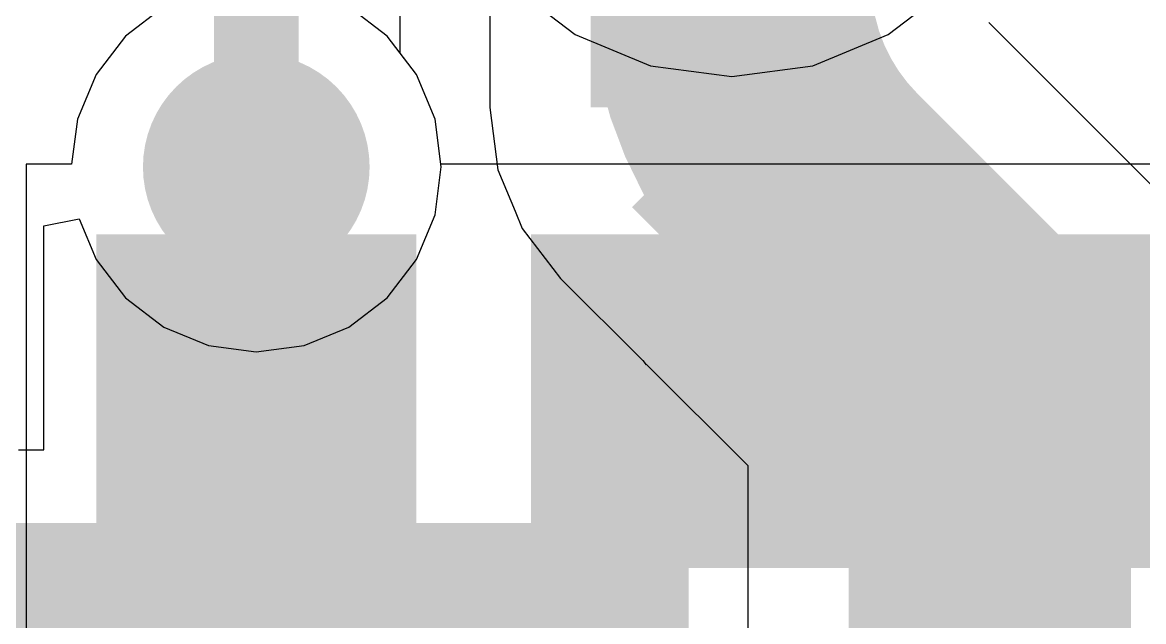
# Model space of a CAD drawing. Extents: x 56.2 to 141.8, y 48 to 96.4.
# Drawn here: x 126.976 to 130.949, y 65.462 to 67.586 of the extents above; entities that cross this region are included whole.
import ezdxf

# ---------------------------------------------------------------- set-up
doc = ezdxf.new("R2010")
doc.units = 0
doc.header["$MEASUREMENT"] = 0
for name, color, linetype in [('BOTTOMLAYER', 5, 'CONTINUOUS'), ('BOTTOMSOLDER', 6, 'CONTINUOUS'), ('MECHANICAL15', 56, 'CONTINUOUS'), ('MULTILAYER', 9, 'CONTINUOUS'), ('TOPLAYER', 1, 'CONTINUOUS'), ('TOPPASTE', 8, 'CONTINUOUS'), ('TOPSOLDER', 216, 'CONTINUOUS')]:
    doc.layers.add(name, color=color, linetype=linetype)

msp = doc.modelspace()

# ---------------------------------------------------------------- linework, layer by layer
at = {"layer": 'BOTTOMLAYER'}
for p, q in [((128.314592, 67.476756), (128.314592, 67.790802)), ((128.631866, 67.657175), (128.631866, 67.2846)), ((131.009827, 66.976427), (130.400201, 67.586052)), ((128.372568, 67.401201), (128.314592, 67.476756)), ((128.438064, 67.243081), (128.372568, 67.401201)), ((128.631866, 67.2846), (128.661079, 67.062706)), ((128.460403, 67.073396), (128.438064, 67.243081)), ((128.438064, 66.903712), (128.460403, 67.073396)), ((128.661079, 67.062706), (128.721642, 66.916496)), ((128.372568, 66.745592), (128.438064, 66.903712)), ((128.721642, 66.916496), (128.746728, 66.855932)), ((127.052598, 66.865343), (127.177157, 66.89012)), ((127.052598, 66.071199), (127.052598, 66.865343)), ((127.177157, 66.89012), (127.237025, 66.745592)), ((128.746728, 66.855932), (128.882973, 66.678373)), ((127.237025, 66.745592), (127.341213, 66.609813)), ((128.268379, 66.609813), (128.372568, 66.745592)), ((128.882973, 66.678373), (129.174146, 66.3872)), ((127.341213, 66.609813), (127.476992, 66.505625)), ((128.132601, 66.505625), (128.268379, 66.609813)), ((127.476992, 66.505625), (127.635112, 66.440129)), ((127.974481, 66.440129), (128.132601, 66.505625)), ((127.635112, 66.440129), (127.804796, 66.417789)), ((127.804796, 66.417789), (127.974481, 66.440129)), ((129.174146, 66.3872), (129.186409, 66.372257)), ((129.186409, 66.372257), (129.187748, 66.373596)), ((129.187748, 66.373596), (129.187758, 66.373588)), ((129.187758, 66.373588), (129.546266, 66.01508)), ((126.962604, 66.071199), (127.052598, 66.071199)), ((129.546266, 66.01508), (129.546266, 62.350734))]:
    msp.add_line(p, q, dxfattribs=at)
for points, const_width in [([(129.4892, 67.2846), (129.4892, 68.5038)], 1.000001), ([(127.804796, 67.073396), (127.804796, 68.4784)], 0.299999), ([(129.4892, 67.2846), (130.4036, 66.3702)], 1.000001), ([(130.4036, 61.4934), (130.4036, 66.3702)], 1.000001)]:
    msp.add_lwpolyline(points, dxfattribs=dict(at, const_width=const_width))
for points, const_width in [([(129.793975, 66.979823, -0.370864), (129.690442, 68.355474)], 1.000001), ([(129.793975, 66.979823, -0.370864), (129.690442, 68.355474)], 1.000001), ([(129.793975, 66.979823, -0.370864), (129.690442, 68.355474)], 1.000001), ([(129.793975, 66.979823, -0.370864), (129.690442, 68.355474)], 1.000001), ([(129.793975, 66.979823, -0.370864), (129.690442, 68.355474)], 1.000001), ([(129.793975, 66.979823, -0.370864), (129.690442, 68.355474)], 1.000001), ([(129.793975, 66.979823, -0.370864), (129.690442, 68.355474)], 1.000001), ([(129.793975, 66.979823, -0.370864), (129.690442, 68.355474)], 1.000001), ([(129.793975, 66.979823, -0.370864), (129.690442, 68.355474)], 1.000001), ([(129.793975, 66.979823, -0.370864), (129.690442, 68.355474)], 1.000001), ([(129.793975, 66.979823, -0.370864), (129.690442, 68.355474)], 1.000001), ([(129.793975, 66.979823, -0.370864), (129.690442, 68.355474)], 1.000001), ([(129.793975, 66.979823, -0.370864), (129.690442, 68.355474)], 1.000001), ([(129.793975, 66.979823, -0.370864), (129.690442, 68.355474)], 1.000001), ([(127.804796, 67.435527, -0.198912), (127.698731, 67.179462)], 0.299999), ([(127.804796, 67.435527, -0.198912), (127.698731, 67.179462)], 0.299999), ([(127.804796, 67.435527, -0.198912), (127.698731, 67.179462)], 0.299999), ([(127.804796, 67.435527, -0.198912), (127.698731, 67.179462)], 0.299999), ([(127.804796, 67.435527, -0.198912), (127.698731, 67.179462)], 0.299999), ([(127.804796, 67.435527, -0.198912), (127.698731, 67.179462)], 0.299999), ([(127.804796, 67.435527, -0.198912), (127.698731, 67.179462)], 0.299999), ([(127.804796, 67.435527, -0.198912), (127.698731, 67.179462)], 0.299999), ([(127.804796, 67.435527, -0.198912), (127.698731, 67.179462)], 0.299999), ([(127.804796, 67.435527, -0.198912), (127.698731, 67.179462)], 0.299999), ([(127.804796, 67.435527, -0.198912), (127.698731, 67.179462)], 0.299999), ([(127.804796, 67.435527, -0.198912), (127.698731, 67.179462)], 0.299999), ([(127.804796, 67.435527, -0.198912), (127.698731, 67.179462)], 0.299999), ([(127.804796, 67.435527, -0.198912), (127.698731, 67.179462)], 0.299999), ([(127.910862, 67.179462, -0.198912), (127.804796, 67.435527)], 0.299999), ([(127.910862, 67.179462, -0.198912), (127.804796, 67.435527)], 0.299999), ([(127.910862, 67.179462, -0.198912), (127.804796, 67.435527)], 0.299999), ([(127.910862, 67.179462, -0.198912), (127.804796, 67.435527)], 0.299999), ([(127.910862, 67.179462, -0.198912), (127.804796, 67.435527)], 0.299999), ([(127.910862, 67.179462, -0.198912), (127.804796, 67.435527)], 0.299999), ([(127.910862, 67.179462, -0.198912), (127.804796, 67.435527)], 0.299999), ([(127.910862, 67.179462, -0.198912), (127.804796, 67.435527)], 0.299999), ([(127.910862, 67.179462, -0.198912), (127.804796, 67.435527)], 0.299999), ([(127.910862, 67.179462, -0.198912), (127.804796, 67.435527)], 0.299999), ([(127.910862, 67.179462, -0.198912), (127.804796, 67.435527)], 0.299999), ([(127.910862, 67.179462, -0.198912), (127.804796, 67.435527)], 0.299999), ([(127.910862, 67.179462, -0.198912), (127.804796, 67.435527)], 0.299999), ([(127.910862, 67.179462, -0.198912), (127.804796, 67.435527)], 0.299999)]:
    msp.add_lwpolyline(points, format="xyb", dxfattribs=dict(at, const_width=const_width))
for points, const_width in [([(127.729798, 67.435527, 1), (127.879795, 67.435527, 1)], 0.15), ([(127.729798, 67.435527, 1), (127.879795, 67.435527, 1)], 0.15), ([(127.729798, 67.435527, 1), (127.879795, 67.435527, 1)], 0.15), ([(127.729798, 67.435527, 1), (127.879795, 67.435527, 1)], 0.15), ([(127.729798, 67.435527, 1), (127.879795, 67.435527, 1)], 0.15), ([(127.729798, 67.435527, 1), (127.879795, 67.435527, 1)], 0.15), ([(127.729798, 67.435527, 1), (127.879795, 67.435527, 1)], 0.15), ([(127.729798, 67.435527, 1), (127.879795, 67.435527, 1)], 0.15), ([(127.729798, 67.435527, 1), (127.879795, 67.435527, 1)], 0.15), ([(127.729798, 67.435527, 1), (127.879795, 67.435527, 1)], 0.15), ([(127.729798, 67.435527, 1), (127.879795, 67.435527, 1)], 0.15), ([(127.729798, 67.435527, 1), (127.879795, 67.435527, 1)], 0.15), ([(127.729798, 67.435527, 1), (127.879795, 67.435527, 1)], 0.15), ([(127.729798, 67.435527, 1), (127.879795, 67.435527, 1)], 0.15), ([(127.729798, 67.435527, 1), (127.879795, 67.435527, 1)], 0.15), ([(127.729798, 67.435527, 1), (127.879795, 67.435527, 1)], 0.15), ([(127.729798, 67.435527, 1), (127.879795, 67.435527, 1)], 0.15), ([(127.729798, 67.435527, 1), (127.879795, 67.435527, 1)], 0.15), ([(127.729798, 67.435527, 1), (127.879795, 67.435527, 1)], 0.15), ([(127.729798, 67.435527, 1), (127.879795, 67.435527, 1)], 0.15), ([(127.729798, 67.435527, 1), (127.879795, 67.435527, 1)], 0.15), ([(127.729798, 67.435527, 1), (127.879795, 67.435527, 1)], 0.15), ([(127.729798, 67.435527, 1), (127.879795, 67.435527, 1)], 0.15), ([(127.729798, 67.435527, 1), (127.879795, 67.435527, 1)], 0.15), ([(127.729798, 67.435527, 1), (127.879795, 67.435527, 1)], 0.15), ([(127.729798, 67.435527, 1), (127.879795, 67.435527, 1)], 0.15), ([(127.729798, 67.435527, 1), (127.879795, 67.435527, 1)], 0.15), ([(127.729798, 67.435527, 1), (127.879795, 67.435527, 1)], 0.15), ([(129.543975, 66.979823, 1), (130.043974, 66.979823, 1)], 0.499999), ([(129.543975, 66.979823, 1), (130.043974, 66.979823, 1)], 0.499999), ([(129.543975, 66.979823, 1), (130.043974, 66.979823, 1)], 0.499999), ([(129.543975, 66.979823, 1), (130.043974, 66.979823, 1)], 0.499999), ([(129.543975, 66.979823, 1), (130.043974, 66.979823, 1)], 0.499999), ([(129.543975, 66.979823, 1), (130.043974, 66.979823, 1)], 0.499999), ([(129.543975, 66.979823, 1), (130.043974, 66.979823, 1)], 0.499999), ([(129.543975, 66.979823, 1), (130.043974, 66.979823, 1)], 0.499999), ([(129.543975, 66.979823, 1), (130.043974, 66.979823, 1)], 0.499999), ([(129.543975, 66.979823, 1), (130.043974, 66.979823, 1)], 0.499999), ([(129.543975, 66.979823, 1), (130.043974, 66.979823, 1)], 0.499999), ([(129.543975, 66.979823, 1), (130.043974, 66.979823, 1)], 0.499999), ([(129.543975, 66.979823, 1), (130.043974, 66.979823, 1)], 0.499999), ([(129.543975, 66.979823, 1), (130.043974, 66.979823, 1)], 0.499999), ([(127.654797, 67.073396, 1), (127.954796, 67.073396, 1)], 0.299999), ([(127.623733, 67.179462, 1), (127.77373, 67.179462, 1)], 0.15), ([(127.623733, 67.179462, 1), (127.77373, 67.179462, 1)], 0.15), ([(127.623733, 67.179462, 1), (127.77373, 67.179462, 1)], 0.15), ([(127.623733, 67.179462, 1), (127.77373, 67.179462, 1)], 0.15), ([(127.623733, 67.179462, 1), (127.77373, 67.179462, 1)], 0.15), ([(127.623733, 67.179462, 1), (127.77373, 67.179462, 1)], 0.15), ([(127.623733, 67.179462, 1), (127.77373, 67.179462, 1)], 0.15), ([(127.623733, 67.179462, 1), (127.77373, 67.179462, 1)], 0.15), ([(127.623733, 67.179462, 1), (127.77373, 67.179462, 1)], 0.15), ([(127.623733, 67.179462, 1), (127.77373, 67.179462, 1)], 0.15), ([(127.623733, 67.179462, 1), (127.77373, 67.179462, 1)], 0.15), ([(127.623733, 67.179462, 1), (127.77373, 67.179462, 1)], 0.15), ([(127.623733, 67.179462, 1), (127.77373, 67.179462, 1)], 0.15), ([(127.623733, 67.179462, 1), (127.77373, 67.179462, 1)], 0.15), ([(127.835863, 67.179462, 1), (127.98586, 67.179462, 1)], 0.15), ([(127.835863, 67.179462, 1), (127.98586, 67.179462, 1)], 0.15), ([(127.835863, 67.179462, 1), (127.98586, 67.179462, 1)], 0.15), ([(127.835863, 67.179462, 1), (127.98586, 67.179462, 1)], 0.15), ([(127.835863, 67.179462, 1), (127.98586, 67.179462, 1)], 0.15), ([(127.835863, 67.179462, 1), (127.98586, 67.179462, 1)], 0.15), ([(127.835863, 67.179462, 1), (127.98586, 67.179462, 1)], 0.15), ([(127.835863, 67.179462, 1), (127.98586, 67.179462, 1)], 0.15), ([(127.835863, 67.179462, 1), (127.98586, 67.179462, 1)], 0.15), ([(127.835863, 67.179462, 1), (127.98586, 67.179462, 1)], 0.15), ([(127.835863, 67.179462, 1), (127.98586, 67.179462, 1)], 0.15), ([(127.835863, 67.179462, 1), (127.98586, 67.179462, 1)], 0.15), ([(127.835863, 67.179462, 1), (127.98586, 67.179462, 1)], 0.15), ([(127.835863, 67.179462, 1), (127.98586, 67.179462, 1)], 0.15)]:
    msp.add_lwpolyline(points, format="xyb", close=True, dxfattribs=dict(at, const_width=const_width))
msp.add_solid([(125.1966, 63.7286), (129.3368, 63.7286), (125.1966, 65.8114), (129.3368, 65.8114)], dxfattribs=at)
at = {"layer": 'BOTTOMSOLDER', "const_width": 0.401599}
msp.add_lwpolyline([(127.603997, 67.073396, 1), (128.005596, 67.073396, 1)], format="xyb", close=True, dxfattribs=at)
at = {"layer": 'MECHANICAL15', "const_width": 0.2032}
for points in [[(129.424402, 65.743201), (129.424402, 66.743199)], [(128.924403, 66.2432), (129.924404, 66.2432)]]:
    msp.add_lwpolyline(points, dxfattribs=at)
at = {"layer": 'MULTILAYER', "const_width": 0.299999}
msp.add_lwpolyline([(127.654797, 67.073396, 1), (127.954796, 67.073396, 1)], format="xyb", close=True, dxfattribs=at)
at = {"layer": 'TOPLAYER'}
for p, q in [((128.704673, 67.719273), (128.934454, 67.542954)), ((130.043946, 67.542954), (130.273727, 67.719273)), ((127.476992, 67.641168), (127.341213, 67.536979)), ((128.268379, 67.536979), (128.132601, 67.641168)), ((127.341213, 67.536979), (127.237025, 67.401201)), ((128.372568, 67.401201), (128.268379, 67.536979)), ((128.934454, 67.542954), (129.202043, 67.432116)), ((129.776357, 67.432116), (130.043946, 67.542954)), ((129.202043, 67.432116), (129.4892, 67.39431)), ((129.4892, 67.39431), (129.776357, 67.432116)), ((127.237025, 67.401201), (127.171529, 67.243081)), ((128.438064, 67.243081), (128.372568, 67.401201)), ((127.171529, 67.243081), (127.15048, 67.083198)), ((128.459113, 67.083198), (128.438064, 67.243081)), ((127.15048, 67.083198), (126.989797, 67.083198)), ((126.989797, 67.083198), (126.989797, 65.403202)), ((131.769399, 67.083198), (128.459113, 67.083198))]:
    msp.add_line(p, q, dxfattribs=at)
for points, const_width in [([(127.654797, 67.073396, 1), (127.954796, 67.073396, 1)], 0.299999), ([(127.729798, 67.028677, 1), (127.879795, 67.028677, 1)], 0.15), ([(127.729798, 67.028677, 1), (127.879795, 67.028677, 1)], 0.15), ([(127.729798, 67.028677, 1), (127.879795, 67.028677, 1)], 0.15), ([(127.729798, 67.028677, 1), (127.879795, 67.028677, 1)], 0.15), ([(127.729798, 67.028677, 1), (127.879795, 67.028677, 1)], 0.15), ([(127.729798, 67.028677, 1), (127.879795, 67.028677, 1)], 0.15), ([(127.729798, 67.028677, 1), (127.879795, 67.028677, 1)], 0.15), ([(127.729798, 67.028677, 1), (127.879795, 67.028677, 1)], 0.15), ([(127.729798, 67.028677, 1), (127.879795, 67.028677, 1)], 0.15), ([(127.729798, 67.028677, 1), (127.879795, 67.028677, 1)], 0.15), ([(127.729798, 67.028677, 1), (127.879795, 67.028677, 1)], 0.15), ([(127.729798, 67.028677, 1), (127.879795, 67.028677, 1)], 0.15), ([(127.729798, 67.028677, 1), (127.879795, 67.028677, 1)], 0.15), ([(127.729798, 67.028677, 1), (127.879795, 67.028677, 1)], 0.15), ([(127.729798, 67.028677, 1), (127.879795, 67.028677, 1)], 0.15), ([(127.729798, 67.028677, 1), (127.879795, 67.028677, 1)], 0.15), ([(127.729798, 67.028677, 1), (127.879795, 67.028677, 1)], 0.15), ([(127.729798, 67.028677, 1), (127.879795, 67.028677, 1)], 0.15), ([(127.729798, 67.028677, 1), (127.879795, 67.028677, 1)], 0.15), ([(127.729798, 67.028677, 1), (127.879795, 67.028677, 1)], 0.15), ([(127.729798, 67.028677, 1), (127.879795, 67.028677, 1)], 0.15), ([(127.729798, 67.028677, 1), (127.879795, 67.028677, 1)], 0.15), ([(127.729798, 67.028677, 1), (127.879795, 67.028677, 1)], 0.15), ([(127.729798, 67.028677, 1), (127.879795, 67.028677, 1)], 0.15), ([(127.729798, 67.028677, 1), (127.879795, 67.028677, 1)], 0.15), ([(127.729798, 67.028677, 1), (127.879795, 67.028677, 1)], 0.15), ([(127.729798, 67.028677, 1), (127.879795, 67.028677, 1)], 0.15), ([(127.729798, 67.028677, 1), (127.879795, 67.028677, 1)], 0.15), ([(127.623733, 66.967331, 1), (127.77373, 66.967331, 1)], 0.15), ([(127.623733, 66.967331, 1), (127.77373, 66.967331, 1)], 0.15), ([(127.623733, 66.967331, 1), (127.77373, 66.967331, 1)], 0.15), ([(127.623733, 66.967331, 1), (127.77373, 66.967331, 1)], 0.15), ([(127.623733, 66.967331, 1), (127.77373, 66.967331, 1)], 0.15), ([(127.623733, 66.967331, 1), (127.77373, 66.967331, 1)], 0.15), ([(127.623733, 66.967331, 1), (127.77373, 66.967331, 1)], 0.15), ([(127.623733, 66.967331, 1), (127.77373, 66.967331, 1)], 0.15), ([(127.623733, 66.967331, 1), (127.77373, 66.967331, 1)], 0.15), ([(127.623733, 66.967331, 1), (127.77373, 66.967331, 1)], 0.15), ([(127.623733, 66.967331, 1), (127.77373, 66.967331, 1)], 0.15), ([(127.623733, 66.967331, 1), (127.77373, 66.967331, 1)], 0.15), ([(127.623733, 66.967331, 1), (127.77373, 66.967331, 1)], 0.15), ([(127.623733, 66.967331, 1), (127.77373, 66.967331, 1)], 0.15), ([(127.835863, 66.967331, 1), (127.98586, 66.967331, 1)], 0.15), ([(127.835863, 66.967331, 1), (127.98586, 66.967331, 1)], 0.15), ([(127.835863, 66.967331, 1), (127.98586, 66.967331, 1)], 0.15), ([(127.835863, 66.967331, 1), (127.98586, 66.967331, 1)], 0.15), ([(127.835863, 66.967331, 1), (127.98586, 66.967331, 1)], 0.15), ([(127.835863, 66.967331, 1), (127.98586, 66.967331, 1)], 0.15), ([(127.835863, 66.967331, 1), (127.98586, 66.967331, 1)], 0.15), ([(127.835863, 66.967331, 1), (127.98586, 66.967331, 1)], 0.15), ([(127.835863, 66.967331, 1), (127.98586, 66.967331, 1)], 0.15), ([(127.835863, 66.967331, 1), (127.98586, 66.967331, 1)], 0.15), ([(127.835863, 66.967331, 1), (127.98586, 66.967331, 1)], 0.15), ([(127.835863, 66.967331, 1), (127.98586, 66.967331, 1)], 0.15), ([(127.835863, 66.967331, 1), (127.98586, 66.967331, 1)], 0.15), ([(127.835863, 66.967331, 1), (127.98586, 66.967331, 1)], 0.15), ([(127.729798, 66.711266, 1), (127.879795, 66.711266, 1)], 0.15), ([(127.729798, 66.711266, 1), (127.879795, 66.711266, 1)], 0.15), ([(127.729798, 66.711266, 1), (127.879795, 66.711266, 1)], 0.15), ([(127.729798, 66.711266, 1), (127.879795, 66.711266, 1)], 0.15), ([(127.729798, 66.711266, 1), (127.879795, 66.711266, 1)], 0.15), ([(127.729798, 66.711266, 1), (127.879795, 66.711266, 1)], 0.15), ([(127.729798, 66.711266, 1), (127.879795, 66.711266, 1)], 0.15), ([(127.729798, 66.711266, 1), (127.879795, 66.711266, 1)], 0.15), ([(127.729798, 66.711266, 1), (127.879795, 66.711266, 1)], 0.15), ([(127.729798, 66.711266, 1), (127.879795, 66.711266, 1)], 0.15), ([(127.729798, 66.711266, 1), (127.879795, 66.711266, 1)], 0.15), ([(127.729798, 66.711266, 1), (127.879795, 66.711266, 1)], 0.15), ([(127.729798, 66.711266, 1), (127.879795, 66.711266, 1)], 0.15), ([(127.729798, 66.711266, 1), (127.879795, 66.711266, 1)], 0.15), ([(127.729798, 66.711266, 1), (127.879795, 66.711266, 1)], 0.15), ([(127.729798, 66.711266, 1), (127.879795, 66.711266, 1)], 0.15), ([(127.729798, 66.711266, 1), (127.879795, 66.711266, 1)], 0.15), ([(127.729798, 66.711266, 1), (127.879795, 66.711266, 1)], 0.15), ([(127.729798, 66.711266, 1), (127.879795, 66.711266, 1)], 0.15), ([(127.729798, 66.711266, 1), (127.879795, 66.711266, 1)], 0.15), ([(127.729798, 66.711266, 1), (127.879795, 66.711266, 1)], 0.15), ([(127.729798, 66.711266, 1), (127.879795, 66.711266, 1)], 0.15), ([(127.729798, 66.711266, 1), (127.879795, 66.711266, 1)], 0.15), ([(127.729798, 66.711266, 1), (127.879795, 66.711266, 1)], 0.15), ([(127.729798, 66.711266, 1), (127.879795, 66.711266, 1)], 0.15), ([(127.729798, 66.711266, 1), (127.879795, 66.711266, 1)], 0.15), ([(127.729798, 66.711266, 1), (127.879795, 66.711266, 1)], 0.15), ([(127.729798, 66.711266, 1), (127.879795, 66.711266, 1)], 0.15), ([(127.507058, 66.490939, 1), (127.657055, 66.490939, 1)], 0.15), ([(127.507058, 66.490939, 1), (127.657055, 66.490939, 1)], 0.15), ([(127.507058, 66.490939, 1), (127.657055, 66.490939, 1)], 0.15), ([(127.507058, 66.490939, 1), (127.657055, 66.490939, 1)], 0.15), ([(127.507058, 66.490939, 1), (127.657055, 66.490939, 1)], 0.15), ([(127.507058, 66.490939, 1), (127.657055, 66.490939, 1)], 0.15), ([(127.507058, 66.490939, 1), (127.657055, 66.490939, 1)], 0.15), ([(127.507058, 66.490939, 1), (127.657055, 66.490939, 1)], 0.15), ([(127.507058, 66.490939, 1), (127.657055, 66.490939, 1)], 0.15), ([(127.507058, 66.490939, 1), (127.657055, 66.490939, 1)], 0.15), ([(127.507058, 66.490939, 1), (127.657055, 66.490939, 1)], 0.15), ([(127.507058, 66.490939, 1), (127.657055, 66.490939, 1)], 0.15), ([(127.507058, 66.490939, 1), (127.657055, 66.490939, 1)], 0.15), ([(127.507058, 66.490939, 1), (127.657055, 66.490939, 1)], 0.15), ([(127.952538, 66.490939, 1), (128.102535, 66.490939, 1)], 0.15), ([(127.952538, 66.490939, 1), (128.102535, 66.490939, 1)], 0.15), ([(127.952538, 66.490939, 1), (128.102535, 66.490939, 1)], 0.15), ([(127.952538, 66.490939, 1), (128.102535, 66.490939, 1)], 0.15), ([(127.952538, 66.490939, 1), (128.102535, 66.490939, 1)], 0.15), ([(127.952538, 66.490939, 1), (128.102535, 66.490939, 1)], 0.15), ([(127.952538, 66.490939, 1), (128.102535, 66.490939, 1)], 0.15), ([(127.952538, 66.490939, 1), (128.102535, 66.490939, 1)], 0.15), ([(127.952538, 66.490939, 1), (128.102535, 66.490939, 1)], 0.15), ([(127.952538, 66.490939, 1), (128.102535, 66.490939, 1)], 0.15), ([(127.952538, 66.490939, 1), (128.102535, 66.490939, 1)], 0.15), ([(127.952538, 66.490939, 1), (128.102535, 66.490939, 1)], 0.15), ([(127.952538, 66.490939, 1), (128.102535, 66.490939, 1)], 0.15), ([(127.952538, 66.490939, 1), (128.102535, 66.490939, 1)], 0.15), ([(129.49254, 66.46594, 1), (129.642537, 66.46594, 1)], 0.15), ([(129.49254, 66.46594, 1), (129.642537, 66.46594, 1)], 0.15), ([(129.49254, 66.46594, 1), (129.642537, 66.46594, 1)], 0.15), ([(129.49254, 66.46594, 1), (129.642537, 66.46594, 1)], 0.15), ([(129.49254, 66.46594, 1), (129.642537, 66.46594, 1)], 0.15), ([(129.49254, 66.46594, 1), (129.642537, 66.46594, 1)], 0.15), ([(129.49254, 66.46594, 1), (129.642537, 66.46594, 1)], 0.15), ([(129.49254, 66.46594, 1), (129.642537, 66.46594, 1)], 0.15), ([(129.49254, 66.46594, 1), (129.642537, 66.46594, 1)], 0.15), ([(129.49254, 66.46594, 1), (129.642537, 66.46594, 1)], 0.15), ([(129.49254, 66.46594, 1), (129.642537, 66.46594, 1)], 0.15), ([(129.49254, 66.46594, 1), (129.642537, 66.46594, 1)], 0.15), ([(129.49254, 66.46594, 1), (129.642537, 66.46594, 1)], 0.15), ([(129.49254, 66.46594, 1), (129.642537, 66.46594, 1)], 0.15), ([(130.65666, 66.46594, 1), (130.806657, 66.46594, 1)], 0.15), ([(130.65666, 66.46594, 1), (130.806657, 66.46594, 1)], 0.15), ([(130.65666, 66.46594, 1), (130.806657, 66.46594, 1)], 0.15), ([(130.65666, 66.46594, 1), (130.806657, 66.46594, 1)], 0.15), ([(130.65666, 66.46594, 1), (130.806657, 66.46594, 1)], 0.15), ([(130.65666, 66.46594, 1), (130.806657, 66.46594, 1)], 0.15), ([(130.65666, 66.46594, 1), (130.806657, 66.46594, 1)], 0.15), ([(130.65666, 66.46594, 1), (130.806657, 66.46594, 1)], 0.15), ([(130.65666, 66.46594, 1), (130.806657, 66.46594, 1)], 0.15), ([(130.65666, 66.46594, 1), (130.806657, 66.46594, 1)], 0.15), ([(130.65666, 66.46594, 1), (130.806657, 66.46594, 1)], 0.15), ([(130.65666, 66.46594, 1), (130.806657, 66.46594, 1)], 0.15), ([(130.65666, 66.46594, 1), (130.806657, 66.46594, 1)], 0.15), ([(130.65666, 66.46594, 1), (130.806657, 66.46594, 1)], 0.15), ([(130.030278, 66.2432, 1), (130.180276, 66.2432, 1)], 0.15), ([(130.030278, 66.2432, 1), (130.180276, 66.2432, 1)], 0.15), ([(130.030278, 66.2432, 1), (130.180276, 66.2432, 1)], 0.15), ([(130.030278, 66.2432, 1), (130.180276, 66.2432, 1)], 0.15), ([(130.030278, 66.2432, 1), (130.180276, 66.2432, 1)], 0.15), ([(130.030278, 66.2432, 1), (130.180276, 66.2432, 1)], 0.15), ([(130.030278, 66.2432, 1), (130.180276, 66.2432, 1)], 0.15), ([(130.030278, 66.2432, 1), (130.180276, 66.2432, 1)], 0.15), ([(130.030278, 66.2432, 1), (130.180276, 66.2432, 1)], 0.15), ([(130.030278, 66.2432, 1), (130.180276, 66.2432, 1)], 0.15), ([(130.030278, 66.2432, 1), (130.180276, 66.2432, 1)], 0.15), ([(130.030278, 66.2432, 1), (130.180276, 66.2432, 1)], 0.15), ([(130.030278, 66.2432, 1), (130.180276, 66.2432, 1)], 0.15), ([(130.030278, 66.2432, 1), (130.180276, 66.2432, 1)], 0.15), ([(130.030278, 66.2432, 1), (130.180276, 66.2432, 1)], 0.15), ([(130.030278, 66.2432, 1), (130.180276, 66.2432, 1)], 0.15), ([(130.030278, 66.2432, 1), (130.180276, 66.2432, 1)], 0.15), ([(130.030278, 66.2432, 1), (130.180276, 66.2432, 1)], 0.15), ([(130.030278, 66.2432, 1), (130.180276, 66.2432, 1)], 0.15), ([(130.030278, 66.2432, 1), (130.180276, 66.2432, 1)], 0.15), ([(130.030278, 66.2432, 1), (130.180276, 66.2432, 1)], 0.15), ([(130.030278, 66.2432, 1), (130.180276, 66.2432, 1)], 0.15), ([(130.030278, 66.2432, 1), (130.180276, 66.2432, 1)], 0.15), ([(130.030278, 66.2432, 1), (130.180276, 66.2432, 1)], 0.15), ([(130.030278, 66.2432, 1), (130.180276, 66.2432, 1)], 0.15), ([(130.030278, 66.2432, 1), (130.180276, 66.2432, 1)], 0.15), ([(130.030278, 66.2432, 1), (130.180276, 66.2432, 1)], 0.15), ([(130.030278, 66.2432, 1), (130.180276, 66.2432, 1)], 0.15), ([(130.118922, 66.2432, 1), (130.268919, 66.2432, 1)], 0.15), ([(130.118922, 66.2432, 1), (130.268919, 66.2432, 1)], 0.15), ([(130.118922, 66.2432, 1), (130.268919, 66.2432, 1)], 0.15), ([(130.118922, 66.2432, 1), (130.268919, 66.2432, 1)], 0.15), ([(130.118922, 66.2432, 1), (130.268919, 66.2432, 1)], 0.15), ([(130.118922, 66.2432, 1), (130.268919, 66.2432, 1)], 0.15), ([(130.118922, 66.2432, 1), (130.268919, 66.2432, 1)], 0.15), ([(130.118922, 66.2432, 1), (130.268919, 66.2432, 1)], 0.15), ([(130.118922, 66.2432, 1), (130.268919, 66.2432, 1)], 0.15), ([(130.118922, 66.2432, 1), (130.268919, 66.2432, 1)], 0.15), ([(130.118922, 66.2432, 1), (130.268919, 66.2432, 1)], 0.15), ([(130.118922, 66.2432, 1), (130.268919, 66.2432, 1)], 0.15), ([(130.118922, 66.2432, 1), (130.268919, 66.2432, 1)], 0.15), ([(130.118922, 66.2432, 1), (130.268919, 66.2432, 1)], 0.15), ([(130.118922, 66.2432, 1), (130.268919, 66.2432, 1)], 0.15), ([(130.118922, 66.2432, 1), (130.268919, 66.2432, 1)], 0.15), ([(130.118922, 66.2432, 1), (130.268919, 66.2432, 1)], 0.15), ([(130.118922, 66.2432, 1), (130.268919, 66.2432, 1)], 0.15), ([(130.118922, 66.2432, 1), (130.268919, 66.2432, 1)], 0.15), ([(130.118922, 66.2432, 1), (130.268919, 66.2432, 1)], 0.15), ([(130.118922, 66.2432, 1), (130.268919, 66.2432, 1)], 0.15), ([(130.118922, 66.2432, 1), (130.268919, 66.2432, 1)], 0.15), ([(130.118922, 66.2432, 1), (130.268919, 66.2432, 1)], 0.15), ([(130.118922, 66.2432, 1), (130.268919, 66.2432, 1)], 0.15), ([(130.118922, 66.2432, 1), (130.268919, 66.2432, 1)], 0.15), ([(130.118922, 66.2432, 1), (130.268919, 66.2432, 1)], 0.15), ([(130.118922, 66.2432, 1), (130.268919, 66.2432, 1)], 0.15), ([(130.118922, 66.2432, 1), (130.268919, 66.2432, 1)], 0.15), ([(129.49254, 66.02046, 1), (129.642537, 66.02046, 1)], 0.15), ([(129.49254, 66.02046, 1), (129.642537, 66.02046, 1)], 0.15), ([(129.49254, 66.02046, 1), (129.642537, 66.02046, 1)], 0.15), ([(129.49254, 66.02046, 1), (129.642537, 66.02046, 1)], 0.15), ([(129.49254, 66.02046, 1), (129.642537, 66.02046, 1)], 0.15), ([(129.49254, 66.02046, 1), (129.642537, 66.02046, 1)], 0.15), ([(129.49254, 66.02046, 1), (129.642537, 66.02046, 1)], 0.15), ([(129.49254, 66.02046, 1), (129.642537, 66.02046, 1)], 0.15), ([(129.49254, 66.02046, 1), (129.642537, 66.02046, 1)], 0.15), ([(129.49254, 66.02046, 1), (129.642537, 66.02046, 1)], 0.15), ([(129.49254, 66.02046, 1), (129.642537, 66.02046, 1)], 0.15), ([(129.49254, 66.02046, 1), (129.642537, 66.02046, 1)], 0.15), ([(129.49254, 66.02046, 1), (129.642537, 66.02046, 1)], 0.15), ([(129.49254, 66.02046, 1), (129.642537, 66.02046, 1)], 0.15), ([(130.65666, 66.02046, 1), (130.806657, 66.02046, 1)], 0.15), ([(130.65666, 66.02046, 1), (130.806657, 66.02046, 1)], 0.15), ([(130.65666, 66.02046, 1), (130.806657, 66.02046, 1)], 0.15), ([(130.65666, 66.02046, 1), (130.806657, 66.02046, 1)], 0.15), ([(130.65666, 66.02046, 1), (130.806657, 66.02046, 1)], 0.15), ([(130.65666, 66.02046, 1), (130.806657, 66.02046, 1)], 0.15), ([(130.65666, 66.02046, 1), (130.806657, 66.02046, 1)], 0.15), ([(130.65666, 66.02046, 1), (130.806657, 66.02046, 1)], 0.15), ([(130.65666, 66.02046, 1), (130.806657, 66.02046, 1)], 0.15), ([(130.65666, 66.02046, 1), (130.806657, 66.02046, 1)], 0.15), ([(130.65666, 66.02046, 1), (130.806657, 66.02046, 1)], 0.15), ([(130.65666, 66.02046, 1), (130.806657, 66.02046, 1)], 0.15), ([(130.65666, 66.02046, 1), (130.806657, 66.02046, 1)], 0.15), ([(130.65666, 66.02046, 1), (130.806657, 66.02046, 1)], 0.15)]:
    msp.add_lwpolyline(points, format="xyb", close=True, dxfattribs=dict(at, const_width=const_width))
at = {"layer": 'TOPLAYER', "const_width": 0.299999}
for points in [[(127.804796, 66.2432), (127.804796, 67.073396)], [(129.344798, 66.2432), (130.954399, 66.2432)]]:
    msp.add_lwpolyline(points, dxfattribs=at)
for points in [[(127.804796, 67.028677, -0.198912), (127.582056, 66.490939)], [(127.804796, 67.028677, -0.198912), (127.582056, 66.490939)], [(127.804796, 67.028677, -0.198912), (127.582056, 66.490939)], [(127.804796, 67.028677, -0.198912), (127.582056, 66.490939)], [(127.804796, 67.028677, -0.198912), (127.582056, 66.490939)], [(127.804796, 67.028677, -0.198912), (127.582056, 66.490939)], [(127.804796, 67.028677, -0.198912), (127.582056, 66.490939)], [(127.804796, 67.028677, -0.198912), (127.582056, 66.490939)], [(127.804796, 67.028677, -0.198912), (127.582056, 66.490939)], [(127.804796, 67.028677, -0.198912), (127.582056, 66.490939)], [(127.804796, 67.028677, -0.198912), (127.582056, 66.490939)], [(127.804796, 67.028677, -0.198912), (127.582056, 66.490939)], [(127.804796, 67.028677, -0.198912), (127.582056, 66.490939)], [(127.804796, 67.028677, -0.198912), (127.582056, 66.490939)], [(128.027537, 66.490939, -0.198912), (127.804796, 67.028677)], [(128.027537, 66.490939, -0.198912), (127.804796, 67.028677)], [(128.027537, 66.490939, -0.198912), (127.804796, 67.028677)], [(128.027537, 66.490939, -0.198912), (127.804796, 67.028677)], [(128.027537, 66.490939, -0.198912), (127.804796, 67.028677)], [(128.027537, 66.490939, -0.198912), (127.804796, 67.028677)], [(128.027537, 66.490939, -0.198912), (127.804796, 67.028677)], [(128.027537, 66.490939, -0.198912), (127.804796, 67.028677)], [(128.027537, 66.490939, -0.198912), (127.804796, 67.028677)], [(128.027537, 66.490939, -0.198912), (127.804796, 67.028677)], [(128.027537, 66.490939, -0.198912), (127.804796, 67.028677)], [(128.027537, 66.490939, -0.198912), (127.804796, 67.028677)], [(128.027537, 66.490939, -0.198912), (127.804796, 67.028677)], [(128.027537, 66.490939, -0.198912), (127.804796, 67.028677)], [(127.698731, 66.967331, -0.198912), (127.804796, 66.711266)], [(127.698731, 66.967331, -0.198912), (127.804796, 66.711266)], [(127.698731, 66.967331, -0.198912), (127.804796, 66.711266)], [(127.698731, 66.967331, -0.198912), (127.804796, 66.711266)], [(127.698731, 66.967331, -0.198912), (127.804796, 66.711266)], [(127.698731, 66.967331, -0.198912), (127.804796, 66.711266)], [(127.698731, 66.967331, -0.198912), (127.804796, 66.711266)], [(127.698731, 66.967331, -0.198912), (127.804796, 66.711266)], [(127.698731, 66.967331, -0.198912), (127.804796, 66.711266)], [(127.698731, 66.967331, -0.198912), (127.804796, 66.711266)], [(127.698731, 66.967331, -0.198912), (127.804796, 66.711266)], [(127.698731, 66.967331, -0.198912), (127.804796, 66.711266)], [(127.698731, 66.967331, -0.198912), (127.804796, 66.711266)], [(127.698731, 66.967331, -0.198912), (127.804796, 66.711266)], [(127.804796, 66.711266, -0.198912), (127.910862, 66.967331)], [(127.804796, 66.711266, -0.198912), (127.910862, 66.967331)], [(127.804796, 66.711266, -0.198912), (127.910862, 66.967331)], [(127.804796, 66.711266, -0.198912), (127.910862, 66.967331)], [(127.804796, 66.711266, -0.198912), (127.910862, 66.967331)], [(127.804796, 66.711266, -0.198912), (127.910862, 66.967331)], [(127.804796, 66.711266, -0.198912), (127.910862, 66.967331)], [(127.804796, 66.711266, -0.198912), (127.910862, 66.967331)], [(127.804796, 66.711266, -0.198912), (127.910862, 66.967331)], [(127.804796, 66.711266, -0.198912), (127.910862, 66.967331)], [(127.804796, 66.711266, -0.198912), (127.910862, 66.967331)], [(127.804796, 66.711266, -0.198912), (127.910862, 66.967331)], [(127.804796, 66.711266, -0.198912), (127.910862, 66.967331)], [(127.804796, 66.711266, -0.198912), (127.910862, 66.967331)], [(130.105277, 66.2432, -0.198912), (129.567539, 66.46594)], [(130.105277, 66.2432, -0.198912), (129.567539, 66.46594)], [(130.105277, 66.2432, -0.198912), (129.567539, 66.46594)], [(130.105277, 66.2432, -0.198912), (129.567539, 66.46594)], [(130.105277, 66.2432, -0.198912), (129.567539, 66.46594)], [(130.105277, 66.2432, -0.198912), (129.567539, 66.46594)], [(130.105277, 66.2432, -0.198912), (129.567539, 66.46594)], [(130.105277, 66.2432, -0.198912), (129.567539, 66.46594)], [(130.105277, 66.2432, -0.198912), (129.567539, 66.46594)], [(130.105277, 66.2432, -0.198912), (129.567539, 66.46594)], [(130.105277, 66.2432, -0.198912), (129.567539, 66.46594)], [(130.105277, 66.2432, -0.198912), (129.567539, 66.46594)], [(130.105277, 66.2432, -0.198912), (129.567539, 66.46594)], [(130.105277, 66.2432, -0.198912), (129.567539, 66.46594)], [(130.731659, 66.46594, -0.198912), (130.19392, 66.2432)], [(130.731659, 66.46594, -0.198912), (130.19392, 66.2432)], [(130.731659, 66.46594, -0.198912), (130.19392, 66.2432)], [(130.731659, 66.46594, -0.198912), (130.19392, 66.2432)], [(130.731659, 66.46594, -0.198912), (130.19392, 66.2432)], [(130.731659, 66.46594, -0.198912), (130.19392, 66.2432)], [(130.731659, 66.46594, -0.198912), (130.19392, 66.2432)], [(130.731659, 66.46594, -0.198912), (130.19392, 66.2432)], [(130.731659, 66.46594, -0.198912), (130.19392, 66.2432)], [(130.731659, 66.46594, -0.198912), (130.19392, 66.2432)], [(130.731659, 66.46594, -0.198912), (130.19392, 66.2432)], [(130.731659, 66.46594, -0.198912), (130.19392, 66.2432)], [(130.731659, 66.46594, -0.198912), (130.19392, 66.2432)], [(130.731659, 66.46594, -0.198912), (130.19392, 66.2432)], [(129.567539, 66.02046, -0.198912), (130.105277, 66.2432)], [(129.567539, 66.02046, -0.198912), (130.105277, 66.2432)], [(129.567539, 66.02046, -0.198912), (130.105277, 66.2432)], [(129.567539, 66.02046, -0.198912), (130.105277, 66.2432)], [(129.567539, 66.02046, -0.198912), (130.105277, 66.2432)], [(129.567539, 66.02046, -0.198912), (130.105277, 66.2432)], [(129.567539, 66.02046, -0.198912), (130.105277, 66.2432)], [(129.567539, 66.02046, -0.198912), (130.105277, 66.2432)], [(129.567539, 66.02046, -0.198912), (130.105277, 66.2432)], [(129.567539, 66.02046, -0.198912), (130.105277, 66.2432)], [(129.567539, 66.02046, -0.198912), (130.105277, 66.2432)], [(129.567539, 66.02046, -0.198912), (130.105277, 66.2432)], [(129.567539, 66.02046, -0.198912), (130.105277, 66.2432)], [(129.567539, 66.02046, -0.198912), (130.105277, 66.2432)], [(130.19392, 66.2432, -0.198912), (130.731659, 66.02046)], [(130.19392, 66.2432, -0.198912), (130.731659, 66.02046)], [(130.19392, 66.2432, -0.198912), (130.731659, 66.02046)], [(130.19392, 66.2432, -0.198912), (130.731659, 66.02046)], [(130.19392, 66.2432, -0.198912), (130.731659, 66.02046)], [(130.19392, 66.2432, -0.198912), (130.731659, 66.02046)], [(130.19392, 66.2432, -0.198912), (130.731659, 66.02046)], [(130.19392, 66.2432, -0.198912), (130.731659, 66.02046)], [(130.19392, 66.2432, -0.198912), (130.731659, 66.02046)], [(130.19392, 66.2432, -0.198912), (130.731659, 66.02046)], [(130.19392, 66.2432, -0.198912), (130.731659, 66.02046)], [(130.19392, 66.2432, -0.198912), (130.731659, 66.02046)], [(130.19392, 66.2432, -0.198912), (130.731659, 66.02046)], [(130.19392, 66.2432, -0.198912), (130.731659, 66.02046)]]:
    msp.add_lwpolyline(points, format="xyb", dxfattribs=at)
at = {"layer": 'TOPLAYER'}
for points in [[(128.269797, 66.733199), (127.339796, 66.733199), (128.269797, 65.753201), (127.339796, 65.753201)], [(129.809799, 66.733199), (128.879798, 66.733199), (129.809799, 65.753201), (128.879798, 65.753201)], [(130.489399, 65.753201), (131.419399, 65.753201), (130.489399, 66.733199), (131.419399, 66.733199)]]:
    msp.add_solid(points, dxfattribs=at)
at = {"layer": 'TOPPASTE'}
for points in [[(128.269797, 66.733199), (127.339796, 66.733199), (128.269797, 65.753201), (127.339796, 65.753201)], [(129.809799, 66.733199), (128.879798, 66.733199), (129.809799, 65.753201), (128.879798, 65.753201)], [(130.489399, 65.753201), (131.419399, 65.753201), (130.489399, 66.733199), (131.419399, 66.733199)]]:
    msp.add_solid(points, dxfattribs=at)
at = {"layer": 'TOPSOLDER', "const_width": 0.401599}
msp.add_lwpolyline([(127.603997, 67.073396, 1), (128.005596, 67.073396, 1)], format="xyb", close=True, dxfattribs=at)
at = {"layer": 'TOPSOLDER'}
for points in [[(128.371397, 66.834799), (127.238196, 66.834799), (128.371397, 65.651601), (127.238196, 65.651601)], [(129.911399, 66.834799), (128.778198, 66.834799), (129.911399, 65.651601), (128.778198, 65.651601)], [(130.387799, 65.651601), (131.520999, 65.651601), (130.387799, 66.834799), (131.520999, 66.834799)]]:
    msp.add_solid(points, dxfattribs=at)

doc.saveas('drawing.dxf')
